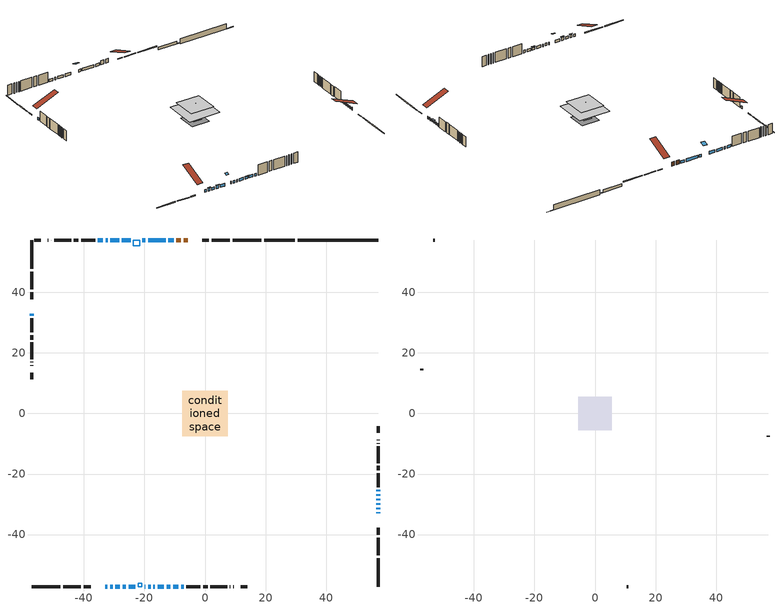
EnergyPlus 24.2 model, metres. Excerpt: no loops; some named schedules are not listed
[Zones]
conditioned space
 floor outside (Floor1 construction): -0.73,-0.73 -0.73,0.73 0.73,0.73 0.73,-0.73 z1.83
 floor outside (Floor2 construction): -2.97,-2.97 -2.97,2.97 2.97,2.97 2.97,-2.97 z1.83
 floor adiabatic (Floor4 construction): -2.04,-2.04 -2.04,2.04 2.04,2.04 2.04,-2.04 z1.83
 floor adiabatic (AdiabaticFloorConstruction): -7.5,-7.5 -7.5,7.5 7.5,7.5 7.5,-7.5 z4.27
 floor foundation (Slab1 construction): -4.27,-4.27 -4.27,4.27 4.27,4.27 4.27,-4.27 z-0.61
 floor foundation (Slab2 construction): -2.04,-2.04 -2.04,2.04 2.04,2.04 2.04,-2.04 z0
 wall outside (RimJoist1 construction): 18.59,57.33 9.1,57.33 / -57.33,-57.33 -47.84,-57.33 / -57.33,57.33 -57.33,47.84 / 57.33,-57.33 57.33,-47.84 z1.83:2.13
 wall outside (RimJoist2 construction): 8.18,57.33 2.24,57.33 / -46.91,-57.33 -40.98,-57.33 / -57.33,46.91 -57.33,40.98 / 57.33,-46.91 57.33,-40.98 z1.83:2.13
 wall outside (RimJoist3 construction): 1.31,57.33 -0.93,57.33 / -40.05,-57.33 -37.81,-57.33 / -57.33,40.05 -57.33,37.81 / 57.33,-40.05 57.33,-37.81 z1.83:2.13
 wall outside (AdiabaticWallConstruction 1): -5.71,57.33 -7.04,57.33 / -7.97,57.33 -9.46,57.33 z1.83:3.86
 wall outside (AdiabaticWallConstruction): 57.33,-33.03 57.33,-32.63 / 57.33,-31.7 57.33,-31.09 / 57.33,-30.16 57.33,-29.63 / -10.39,57.33 -12.09,57.33 / -13.02,57.33 -18.8,57.33 / -19.72,57.33 -20.7,57.33 / -33.03,-57.33 -32.26,-57.33 / -29.6,-57.33 -28.18,-57.33 / -25.21,-57.33 -23.06,-57.33 / -57.33,33.03 -57.33,32.36 / -19.92,-57.33 -19.7,-57.33 / 57.33,-27.21 57.33,-26.65 / -24.57,57.33 -27.46,57.33 / -28.39,57.33 -31.28,57.33 / -18.77,-57.33 -17.96,-57.33 / 57.33,-25.72 57.33,-25.26 / -17.03,-57.33 -16.57,-57.33 / -32.2,57.33 -32.78,57.33 / -33.71,57.33 -35.41,57.33 / -15.65,-57.33 -13.58,-57.33 / -10.55,-57.33 -8.85,-57.33 / -7.92,-57.33 -7.08,-57.33 z1.83:3.05; -31.34,-57.33 -30.52,-57.33 / -27.26,-57.33 -26.14,-57.33 z1.83:3.3; 57.33,-28.7 57.33,-28.14 z1.83:3; -12.65,-57.33 -11.48,-57.33 z1.83:2.95
 wall outside (Wall1 construction): -36.34,57.33 -40.92,57.33 / -6.16,-57.33 -1.58,-57.33 / -57.33,31.43 -57.33,26.85 / 57.33,-24.34 57.33,-19.76 z1.83:6.71
 wall outside (Wall2 construction): -41.85,57.33 -43.34,57.33 / -0.65,-57.33 0.84,-57.33 / -57.33,25.92 -57.33,24.44 / 57.33,-18.83 57.33,-17.34 z1.83:6.71
 wall outside (Wall3 construction): -44.27,57.33 -49.81,57.33 / 1.77,-57.33 7.31,-57.33 / -57.33,23.51 -57.33,17.96 / 57.33,-16.41 57.33,-10.87 z1.83:6.71
 wall outside (Wall4 construction): -50.74,57.33 -50.87,57.33 / 8.24,-57.33 8.37,-57.33 / -57.33,17.03 -57.33,16.91 / 57.33,-9.94 57.33,-9.81 z1.83:6.71
 wall outside (Wall5 construction): -51.8,57.33 -52.03,57.33 / 9.3,-57.33 9.53,-57.33 / -57.33,15.98 -57.33,15.75 / 57.33,-8.88 57.33,-8.65 z1.83:6.71
 wall outside (Wall7 construction): -54.33,57.33 -56.4,57.33 / 11.84,-57.33 13.9,-57.33 / -57.33,13.44 -57.33,11.37 / 57.33,-6.34 57.33,-4.28 z1.83:6.71
 wall foundation (FoundationWall1 construction): 30.66,57.33,-0.61 30.66,57.33,1.83 53.81,57.33,1.83 53.81,57.33,-0.51 57.33,57.33,-0.51 57.33,57.33,-0.61
 wall foundation (FoundationWall2 construction): 19.52,57.33,0 19.52,57.33,1.2 28.71,57.33,1.2 28.71,57.33,0.11 29.73,57.33,0.11 29.73,57.33,0
 window (WindowConstruction): 57.33,-33.03 57.33,-32.63 z1.83:3.05
 window (WindowConstruction 8): 57.33,-31.7 57.33,-31.09 z1.83:3.05
 window (WindowConstruction 9): 57.33,-30.16 57.33,-29.63 z1.83:3.05
 window (WindowConstruction 10): -10.39,57.33 -12.09,57.33 z1.83:3.05
 window (WindowConstruction 11): -13.02,57.33 -18.79,57.33 z1.83:3.05
 window (WindowConstruction 12): -19.72,57.33 -20.7,57.33 z1.83:3.05
 window (WindowConstruction 13): -33.03,-57.33 -32.26,-57.33 z1.83:3.05
 window (WindowConstruction 14): -31.33,-57.33 -30.52,-57.33 z1.83:3.3
 window (WindowConstruction 1): 57.33,-28.7 57.33,-28.14 z1.83:3
 window (WindowConstruction 15): -29.59,-57.33 -28.19,-57.33 z1.83:3.05
 window (WindowConstruction 16): -27.26,-57.33 -26.14,-57.33 z1.83:3.3
 window (WindowConstruction 17): -25.21,-57.33 -23.07,-57.33 z1.83:3.05
 window (WindowConstruction 18): -57.33,33.03 -57.33,32.36 z1.83:3.05
 window (WindowConstruction 23): -19.91,-57.33 -19.7,-57.33 z1.83:3.05
 window (WindowConstruction 20): 57.33,-27.21 57.33,-26.65 z1.83:3.05
 window (WindowConstruction 21): -24.57,57.33 -27.46,57.33 z1.83:3.05
 window (WindowConstruction 2): -28.39,57.33 -31.27,57.33 z1.83:3.05
 window (WindowConstruction 22): -18.77,-57.33 -17.96,-57.33 z1.83:3.05
 window (WindowConstruction 24): 57.33,-25.72 57.33,-25.27 z1.83:3.05
 window (WindowConstruction 25): -17.03,-57.33 -16.57,-57.33 z1.83:3.05
 window (WindowConstruction 3): -32.2,57.33 -32.78,57.33 z1.83:3.05
 window (WindowConstruction 4): -33.71,57.33 -35.41,57.33 z1.83:3.05
 window (WindowConstruction 5): -15.64,-57.33 -13.58,-57.33 z1.83:3.05
 window (WindowConstruction 6): -12.65,-57.33 -11.48,-57.33 z1.83:2.95
 window (WindowConstruction 7): -10.55,-57.33 -8.85,-57.33 z1.83:3.05
 window (WindowConstruction 19): -7.92,-57.33 -7.09,-57.33 z1.83:3.05
 door (Door): -5.71,57.33 -7.04,57.33 z1.83:3.86
 door (Door 1): -7.97,57.33 -9.46,57.33 z1.83:3.86
 ceiling adiabatic (AdiabaticFloorConstruction): 7.5,-7.5 7.5,7.5 -7.5,7.5 -7.5,-7.5 z4.27
 roof outside (Roof2 construction): -1.01,1.01 -1.01,-1.01 1.01,-1.01 1.01,1.01 z6.71
 roof outside (AdiabaticRoofConstruction): -20.84,-57.33,6.71 -20.84,-56.13,7.2 -22.14,-56.13,7.2 -22.14,-57.33,6.71; -23.64,57.33,6.71 -23.64,55.47,7.48 -21.62,55.47,7.48 -21.62,57.33,6.71
 skylight (SkylightConstruction): -20.84,-57.33,6.71 -20.84,-56.13,7.2 -22.14,-56.13,7.2 -22.14,-57.33,6.71
 skylight (SkylightConstruction 1): -23.64,57.33,6.71 -23.64,55.47,7.48 -21.62,55.47,7.48 -21.62,57.33,6.71
attic - vented
 floor to conditioned space (Floor3 construction Reversed): -5.61,-5.61 -5.61,5.61 5.61,5.61 5.61,-5.61 z6.71
 wall outside (Wall6 construction): -52.96,57.33 -53.4,57.33 / 10.46,-57.33 10.91,-57.33 / -57.33,14.82 -57.33,14.37 / 57.33,-7.72 57.33,-7.27 z1.83:6.71
 roof outside (Roof1 construction): -4.78,57.33,6.71 -4.78,46.52,11.21 -1.86,46.52,11.21 -1.86,57.33,6.71; -33.95,-57.33,6.71 -33.95,-46.52,11.21 -36.88,-46.52,11.21 -36.88,-57.33,6.71; -57.33,33.95,6.71 -46.52,33.95,11.21 -46.52,36.88,11.21 -57.33,36.88,6.71; 57.33,-33.95,6.71 46.52,-33.95,11.21 46.52,-36.88,11.21 57.33,-36.88,6.71
shading: -30.23,-57.33 -31.63,-57.33 -31.63,-57.63 -30.23,-57.63 z3.6; 57.33,-27.53 57.33,-29.31 57.94,-29.31 57.94,-27.53 z3.61; -25.84,-57.33 -27.55,-57.33 -27.55,-57.63 -25.84,-57.63 z3.6; -11.18,-57.33 -12.95,-57.33 -12.95,-57.94 -11.18,-57.94 z3.25
[Building]
Building 1: Terrain=Suburbs
[Site:Location]
Vancouver Intl AP_BC: Latitude {deg}=49.19; Longitude {deg}=-123.18; Time Zone {hr}=-8; Elevation {m}=4; Keep Site Location Information=Yes
[Site:GroundTemperature:Shallow]
8.06451, 6.96315, 6.87495, 7.3976, 9.49575, 11.5841, 13.3946, 14.5416, 14.639, 13.7062, 11.9418, 9.91751
[Site:WaterMainsTemperature]
Calculation Method=Schedule; Temperature Schedule=mains temperature schedule
[Material] Roughness=Rough; Thermal Absorptance=0.9
Name | Thickness {m} | Conductivity {W/m-K} | Density {kg/m3} | Specific Heat {J/kg-K} | Solar Absorptance | Visible Absorptance
asphalt or fiberglass shingles | 0.00635 | 0.162714 | 1121.4 | 1465.45 | 0.4 | 0.4
asphalt or fiberglass shingles 1 | 0.00635 | 0.162714 | 1121.4 | 1465.45 | 0.7 | 0.7
ceiling loosefill ins | 0.0846667 | 0.0480833 | 16.02 | 1046.75 | 0.7 | 0.7
ceiling stud and cavity | 0.1397 | 0.112058 | 65.682 | 1177.47 | 0.7 | 0.7
concrete 4.0 in. | 0.1016 | 1.803125 | 2242.8 | 837.4 | 0.7 | 0.7
concrete 8.0 in. | 0.2032 | 1.803125 | 2242.8 | 837.4 | 0.7 | 0.7
door material | 0.04445 | 0.0451087 | 512.64 | 1214.23 | 0.7 | 0.7
door material 1 | 0.04445 | 0.188738 | 512.64 | 1214.23 | 0.7 | 0.7
exterior vertical ins | 0.0416097 | 0.029427 | 32.04 | 1214.23 | 0.7 | 0.7
exterior vertical ins 1 | 0.00139922 | 0.029427 | 32.04 | 1214.23 | 0.7 | 0.7
floor covering | 0.0127 | 0.0433444 | 54.468 | 1339.84 | 0.6 | 0.6
floor covering 1 | 0.0127 | 9.015625 | 54.468 | 1339.84 | 0.6 | 0.6
floor rigid ins; roof rigid ins | 0.051816 | 0.029427 | 32.04 | 1214.23 | 0.7 | 0.7
floor rigid ins 1; roof rigid ins 1; wall rigid ins | 0.512978 | 0.029427 | 32.04 | 1214.23 | 0.7 | 0.7
floor stud and cavity | 0.1397 | 0.0910672 | 92.3553 | 1139.71 | 0.7 | 0.7
floor stud and cavity 1 | 0.1397 | 0.0916988 | 92.3553 | 1139.71 | 0.7 | 0.7
floor stud and cavity 2 | 0.0889 | 0.342986 | 50.32683 | 1063.81 | 0.7 | 0.7
floor stud and cavity 3 | 0.1397 | 1.75129 | 37.0049 | 1207.88 | 0.7 | 0.7
furniture material conditioned space 1 | 0.1524 | 0.115458 | 640.8 | 1214.23 | 0.6 | 0.6
gypsum board | 0.0127 | 0.160291 | 801 | 837.4 | 0.6 | 0.6
gypsum board 1 | 0.00254 | 0.160291 | 801 | 837.4 | 0.6 | 0.6
gypsum board 2 | 0.0127 | 0.160291 | 801 | 837.4 | 0.7 | 0.7
osb sheathing 0.5 in. | 0.0127 | 0.115458 | 512.64 | 1214.23 | 0.7 | 0.7
osb sheathing 0.75 in. | 0.01905 | 0.115458 | 512.64 | 1214.23 | 0.7 | 0.7
osb sheathing 2.0 in. | 0.0508 | 0.115458 | 512.64 | 1214.23 | 0.7 | 0.7
rim joist stud and cavity | 0.0508 | 0.0292424 | 125.044 | 1163.47 | 0.6 | 0.6
rim joist stud and cavity 1 | 0.0508 | 0.0293914 | 125.044 | 1163.47 | 0.6 | 0.6
roof stud and cavity | 0.2032 | 0.213729 | 78.34581 | 1123.46 | 0.7 | 0.7
roof stud and cavity 1 | 0.18415 | 1.78686 | 37.0049 | 1207.88 | 0.6 | 0.6
wall stud and cavity | 0.1397 | 0.0951301 | 139.0536 | 1170.24 | 0.7 | 0.7
wall stud and cavity 1 | 0.1397 | 0.0908802 | 139.0536 | 1170.24 | 0.7 | 0.7
wall stud and cavity 2 | 0.1397 | 0.0968724 | 139.0536 | 1170.24 | 0.7 | 0.7
wall stud and cavity 3 | 0.1397 | 0.124355 | 139.0536 | 1170.24 | 0.7 | 0.7
wall stud and cavity 4 | 0.1397 | 0.121313 | 139.0536 | 1170.24 | 0.7 | 0.7
wall stud and cavity 5 | 0.0889 | 6.9971 | 50.32683 | 1063.81 | 0.6 | 0.6
wall stud and cavity 6 | 0.0889 | 0.49837 | 6.31874 | 1174.65 | 0.7 | 0.7
wall stud and cavity 7 | 0.0889 | 0.380278 | 52.3479 | 1209.89 | 0.7 | 0.7
wall stud and cavity 8 | 0.0889 | 0.391764 | 83.0341 | 1211.67 | 0.7 | 0.7
wood siding | 0.0254 | 0.102417 | 544.68 | 1172.36 | 0.4 | 0.4
wood siding 1 | 0.00254 | 0.102417 | 544.68 | 1172.36 | 0.4 | 0.4
wood siding 2; wood siding 3; wood siding 4 | 0.0254 | 0.102417 | 544.68 | 1172.36 | 0.7 | 0.7
[WindowMaterial:SimpleGlazingSystem]
Name | U-Factor {W/m2-K} | Solar Heat Gain Coefficient
SkylightMaterial | 6.81895 | 0.8392
SkylightMaterial 1 | 6.41495 | 0.8447
WindowMaterial | 5.076132 | 0.63
WindowMaterial 1 | 4.87116 | 0.64
WindowMaterial 10 | 5.35322 | 0.69
WindowMaterial 11 | 5.26578 | 0.62
WindowMaterial 12 | 3.61518 | 0.7
WindowMaterial 13 | 4.75021 | 0.65
WindowMaterial 14 | 3.46585 | 0.71
WindowMaterial 15 | 6.70685 | 0.75
WindowMaterial 16 | 5.32199 | 0.68
WindowMaterial 17 | 5.1278 | 0.63
WindowMaterial 18 | 4.8757 | 0.64
WindowMaterial 19 | 4.7593 | 0.61
WindowMaterial 2 | 4.25339 | 0.68
WindowMaterial 20 | 5.33051 | 0.62
WindowMaterial 3 | 5.135751 | 0.63
WindowMaterial 4 | 4.17163 | 0.68
WindowMaterial 5 | 3.49254 | 0.71
WindowMaterial 6 | 4.54297 | 0.66
WindowMaterial 7 | 5.070454 | 0.63
WindowMaterial 8 | 4.17333 | 0.66
WindowMaterial 9 | 4.60599 | 0.66
[Construction]
AdiabaticFloorConstruction: floor stud and cavity 3, floor rigid ins 1, osb sheathing 0.75 in., floor covering
AdiabaticRoofConstruction: asphalt or fiberglass shingles 1, roof rigid ins 1, osb sheathing 0.75 in., roof stud and cavity 1
AdiabaticWallConstruction: wood siding 3, wall rigid ins, wall stud and cavity 7, gypsum board
AdiabaticWallConstruction 1: wood siding 4, wall rigid ins, wall stud and cavity 7, gypsum board
Door: door material
Door 1: door material 1
Floor1 construction: floor stud and cavity, floor rigid ins, osb sheathing 0.75 in., floor covering
Floor2 construction: floor stud and cavity 1, floor rigid ins, osb sheathing 0.75 in., floor covering
Floor3 construction Reversed: gypsum board, ceiling stud and cavity, ceiling loosefill ins
Floor4 construction: floor stud and cavity 2, floor covering 1
FoundationWall1 construction; FoundationWall2 construction: concrete 8.0 in., gypsum board 2
furniture construction conditioned space 1: furniture material conditioned space 1
PartitionWallConstruction: gypsum board, wall stud and cavity 8, gypsum board
RimJoist1 construction; RimJoist2 construction: wood siding 2, osb sheathing 2.0 in., rim joist stud and cavity
RimJoist3 construction: wood siding 2, osb sheathing 2.0 in., rim joist stud and cavity 1
Roof1 construction: asphalt or fiberglass shingles
Roof2 construction: asphalt or fiberglass shingles, roof rigid ins, osb sheathing 0.75 in., roof stud and cavity, gypsum board
SkylightConstruction: SkylightMaterial
SkylightConstruction 1: SkylightMaterial 1
Slab1 construction; Slab2 construction: concrete 4.0 in.
Wall1 construction: wood siding, osb sheathing 0.5 in., wall stud and cavity, gypsum board
Wall2 construction: wood siding, osb sheathing 0.5 in., wall stud and cavity 1, gypsum board
Wall3 construction: wood siding, osb sheathing 0.5 in., wall stud and cavity 2, gypsum board
Wall4 construction: wood siding, osb sheathing 0.5 in., wall stud and cavity 3, gypsum board
Wall5 construction: wood siding, osb sheathing 0.5 in., wall stud and cavity 4, gypsum board
Wall6 construction: wood siding 1, wall stud and cavity 5
Wall7 construction: wood siding 1, wall stud and cavity 6, gypsum board 1
WindowConstruction: WindowMaterial
WindowConstruction 1: WindowMaterial 1
WindowConstruction 10; WindowConstruction 4; WindowConstruction 7: WindowMaterial 4
WindowConstruction 11; WindowConstruction 2; WindowConstruction 21: WindowMaterial 2
WindowConstruction 12: WindowMaterial 9
WindowConstruction 13: WindowMaterial 10
WindowConstruction 14: WindowMaterial 11
WindowConstruction 15: WindowMaterial 12
WindowConstruction 16: WindowMaterial 13
WindowConstruction 17: WindowMaterial 14
WindowConstruction 18: WindowMaterial 15
WindowConstruction 19: WindowMaterial 16
WindowConstruction 20: WindowMaterial 17
WindowConstruction 22: WindowMaterial 18
WindowConstruction 23: WindowMaterial 19
WindowConstruction 24; WindowConstruction 25: WindowMaterial 20
WindowConstruction 3: WindowMaterial 3
WindowConstruction 5: WindowMaterial 5
WindowConstruction 6: WindowMaterial 6
WindowConstruction 8: WindowMaterial 7
WindowConstruction 9: WindowMaterial 8
[Zone] Multiplier=1; Part of Total Floor Area=Yes
Name | Volume {m3}
attic - vented | 97.0279
conditioned space | 833.6
[Space]
Name | Zone | Volume {m3}
attic - vented 1 | attic - vented | 97.0279
conditioned space 1 | conditioned space | 833.6
[ZoneInfiltration:EffectiveLeakageArea]
infil attic - vented 1: Zone or Space=attic - vented 1; Schedule=Always On Discrete; Effective Air Leakage Area {cm2}=5217.65; Stack Coefficient=0.000652262; Wind Coefficient=1.72556e-05
[ZoneMixing]
whole house fan mix: Zone or Space=attic - vented; Schedule=Always On Continuous; Design Flow Rate Calculation Method=Flow/Zone; Design Flow Rate {m3/s}=0; Source Zone or Space=conditioned space
[SurfaceProperty:ExposedFoundationPerimeter] Exposed Perimeter Calculation Method=TotalExposedPerimeter
Name | Total Exposed Perimeter {m}
Slab1 | 26.67
Slab2 | 10.211
[InternalMass] Zone or ZoneList=conditioned space; Space or SpaceList=conditioned space 1
Name | Construction | Surface Area {m2}
furniture mass conditioned space 1 | furniture construction conditioned space 1 | 147.28
partition wall mass | PartitionWallConstruction | 351.619
[Lights]
interior lighting: Zone or ZoneList or Space or SpaceList=conditioned space 1; Schedule=interior lighting schedule; Design Level Calculation Method=LightingLevel; Lighting Level {W}=343.2; Return Air Fraction=0; Fraction Radiant=0.6; Fraction Visible=0.2; Fraction Replaceable=1
[People]
occupants: Zone or ZoneList or Space or SpaceList=conditioned space 1; Number of People Schedule=occupants schedule; Number of People Calculation Method=People; Number of People=3; Fraction Radiant=0.314171; Sensible Heat Fraction=0.56303; Activity Level Schedule=occupants activity schedule; Carbon Dioxide Generation Rate {m3/s-W}=0; Enable ASHRAE 55 Comfort Warnings=No; Mean Radiant Temperature Calculation Type=EnclosureAveraged
[ElectricEquipment] Zone or ZoneList or Space or SpaceList=conditioned space 1; Design Level Calculation Method=EquipmentLevel
Name | Schedule | Design Level {W} | Fraction Latent | Fraction Radiant | Fraction Lost
clothes dryer | clothes dryer schedule | 140.772 | 0.015 | 0.081 | 0.85
clothes washer | clothes washer schedule | 32.1985 | 0.03 | 0.162 | 0.7
cooking range | cooking range schedule | 215.147 | 0.08 | 0.432 | 0.2
dishwasher | dishwasher schedule | 66.8632 | 0.3 | 0.18 | 0.4
fridge | fridge schedule | 72.9452 | 0 | 0.6 | 0
mech vent bath fan 0 | mech vent bath fan 0 schedule | 25.1 | 0 | 0 | 1
mech vent bath fan 1 | mech vent bath fan 1 schedule | 25.1 | 0 | 0 | 1
mech vent house fan | mech vent house fan schedule | 0 | 0 | 0 | 1
mech vent house fan cfis | mech vent house fan cfis schedule | 0 | 0 | 0 | 0
mech vent range fan 0 | mech vent range fan 0 schedule | 57 | 0 | 0 | 1
misc plug loads | misc plug loads schedule | 494.7 | 0.045 | 0.513 | 0.1
whole house fan | Always On Discrete | 0 | 0 | 0 | 1
[OtherEquipment] Zone or ZoneList or Space or SpaceList=conditioned space 1; Design Level Calculation Method=EquipmentLevel
Name | Fuel Type | Schedule | Design Level {W} | Fraction Latent | Fraction Radiant | Fraction Lost
clothes dryer 1 | Electricity | clothes dryer schedule | 0 | 0.015 | 0.081 | 0.85
cooking range 1 | Electricity | cooking range schedule | 0 | 0.08 | 0.432 | 0.2
general water use latent | None | general water use schedule | 62.594 | 1 | 0 | 0
general water use sensible | None | general water use schedule | -61.6891 | 0 | 0.6 | 0
mech vent house fan latent load | None | Always On Discrete | 0 | 1 | 0 | 0
mech vent house fan sensible load | None | Always On Discrete | 0 | 0 | 0 | 0
water heater energy adjustment1 | NaturalGas | Always On Discrete | 0.01 | 0 | 0 | 1
[ZoneInfiltration:DesignFlowRate] Zone or ZoneList or Space or SpaceList=conditioned space 1; Schedule=Always On Discrete; Design Flow Rate Calculation Method=Flow/Zone; Design Flow Rate {m3/s}=0
infil flow; natural vent flow; whole house fan flow
[Foundation:Kiva] Initial Indoor Air Temperature {C}=18; Wall Depth Below Slab {m}=0.2032; Custom Block X Position 1 {m}=0.2159; Custom Block Z Position 1 {m}=0
Name | Wall Height Above Grade {m} | Custom Block Material Name 1 | Custom Block Depth 1 {m}
Foundation Kiva 1 | 1.82999 | exterior vertical ins | 2.43998
Foundation Kiva 2 | 1.2 | exterior vertical ins 1 | 1.2
[Foundation:Kiva:Settings]
Soil Conductivity {W/m-K}=0.849921; Soil Density {kg/m3}=1842.3; Soil Specific Heat {J/kg-K}=418.7; Ground Solar Absorptivity=0.9; Ground Thermal Absorptivity=0.9; Ground Surface Roughness {m}=0.03; Far-Field Width {m}=40; Deep-Ground Boundary Condition=ZeroFlux; Deep-Ground Depth {m}=40; Minimum Cell Dimension {m}=0.2; Maximum Cell Growth Coefficient=3; Simulation Timestep=Timestep
[Exterior:Lights]
exterior lighting: Schedule=exterior lighting schedule; Design Level {W}=75.6
[Schedule:Constant]
Name | Hourly Value
Always On Continuous; mech vent house fan schedule; mech vent house fan cfis schedule; Always On Discrete | 1
occupants activity schedule | 117.228
fridge schedule | 0
[Schedule:Week:Daily]
interior lighting schedule Week Rule - Jan1-Jan27: interior lighting schedule day, interior lighting schedule day, interior lighting schedule day, interior lighting schedule day, interior lighting schedule day, interior lighting schedule day, interior lighting schedule day, interior lighting schedule default day, interior lighting schedule default day, interior lighting schedule default day, interior lighting schedule default day, interior lighting schedule default day
interior lighting schedule Week Rule - Jan28-Feb3: interior lighting schedule day, interior lighting schedule day, interior lighting schedule day, interior lighting schedule day, interior lighting schedule day 1, interior lighting schedule day 1, interior lighting schedule day 1, interior lighting schedule default day, interior lighting schedule default day, interior lighting schedule default day, interior lighting schedule default day, interior lighting schedule default day
interior lighting schedule Week Rule - Feb4-Feb24: interior lighting schedule day 1, interior lighting schedule day 1, interior lighting schedule day 1, interior lighting schedule day 1, interior lighting schedule day 1, interior lighting schedule day 1, interior lighting schedule day 1, interior lighting schedule default day, interior lighting schedule default day, interior lighting schedule default day, interior lighting schedule default day, interior lighting schedule default day
interior lighting schedule Week Rule - Feb25-Mar3: interior lighting schedule day 1, interior lighting schedule day 1, interior lighting schedule day 1, interior lighting schedule day 1, interior lighting schedule day 2, interior lighting schedule day 2, interior lighting schedule day 2, interior lighting schedule default day, interior lighting schedule default day, interior lighting schedule default day, interior lighting schedule default day, interior lighting schedule default day
interior lighting schedule Week Rule - Mar4-Mar31: interior lighting schedule day 2, interior lighting schedule day 2, interior lighting schedule day 2, interior lighting schedule day 2, interior lighting schedule day 2, interior lighting schedule day 2, interior lighting schedule day 2, interior lighting schedule default day, interior lighting schedule default day, interior lighting schedule default day, interior lighting schedule default day, interior lighting schedule default day
interior lighting schedule Week Rule - Apr1-Apr28: interior lighting schedule day 3, interior lighting schedule day 3, interior lighting schedule day 3, interior lighting schedule day 3, interior lighting schedule day 3, interior lighting schedule day 3, interior lighting schedule day 3, interior lighting schedule default day, interior lighting schedule default day, interior lighting schedule default day, interior lighting schedule default day, interior lighting schedule default day
interior lighting schedule Week Rule - Apr29-May5: interior lighting schedule day 3, interior lighting schedule day 3, interior lighting schedule day 4, interior lighting schedule day 4, interior lighting schedule day 4, interior lighting schedule day 4, interior lighting schedule day 4, interior lighting schedule default day, interior lighting schedule default day, interior lighting schedule default day, interior lighting schedule default day, interior lighting schedule default day
interior lighting schedule Week Rule - May6-May26: interior lighting schedule day 4, interior lighting schedule day 4, interior lighting schedule day 4, interior lighting schedule day 4, interior lighting schedule day 4, interior lighting schedule day 4, interior lighting schedule day 4, interior lighting schedule default day, interior lighting schedule default day, interior lighting schedule default day, interior lighting schedule default day, interior lighting schedule default day
interior lighting schedule Week Rule - May27-Jun2: interior lighting schedule day 4, interior lighting schedule day 4, interior lighting schedule day 4, interior lighting schedule day 4, interior lighting schedule day 4, interior lighting schedule day 5, interior lighting schedule day 5, interior lighting schedule default day, interior lighting schedule default day, interior lighting schedule default day, interior lighting schedule default day, interior lighting schedule default day
interior lighting schedule Week Rule - Jun3-Jun30: interior lighting schedule day 5, interior lighting schedule day 5, interior lighting schedule day 5, interior lighting schedule day 5, interior lighting schedule day 5, interior lighting schedule day 5, interior lighting schedule day 5, interior lighting schedule default day, interior lighting schedule default day, interior lighting schedule default day, interior lighting schedule default day, interior lighting schedule default day
interior lighting schedule Week Rule - Jul1-Jul28: interior lighting schedule day 6, interior lighting schedule day 6, interior lighting schedule day 6, interior lighting schedule day 6, interior lighting schedule day 6, interior lighting schedule day 6, interior lighting schedule day 6, interior lighting schedule default day, interior lighting schedule default day, interior lighting schedule default day, interior lighting schedule default day, interior lighting schedule default day
interior lighting schedule Week Rule - Jul29-Aug4: interior lighting schedule day 6, interior lighting schedule day 6, interior lighting schedule day 6, interior lighting schedule day 7, interior lighting schedule day 7, interior lighting schedule day 7, interior lighting schedule day 7, interior lighting schedule default day, interior lighting schedule default day, interior lighting schedule default day, interior lighting schedule default day, interior lighting schedule default day
interior lighting schedule Week Rule - Aug5-Aug25: interior lighting schedule day 7, interior lighting schedule day 7, interior lighting schedule day 7, interior lighting schedule day 7, interior lighting schedule day 7, interior lighting schedule day 7, interior lighting schedule day 7, interior lighting schedule default day, interior lighting schedule default day, interior lighting schedule default day, interior lighting schedule default day, interior lighting schedule default day
interior lighting schedule Week Rule - Aug26-Sep1: interior lighting schedule day 7, interior lighting schedule day 7, interior lighting schedule day 7, interior lighting schedule day 7, interior lighting schedule day 7, interior lighting schedule day 7, interior lighting schedule day 8, interior lighting schedule default day, interior lighting schedule default day, interior lighting schedule default day, interior lighting schedule default day, interior lighting schedule default day
interior lighting schedule Week Rule - Sep2-Sep29: interior lighting schedule day 8, interior lighting schedule day 8, interior lighting schedule day 8, interior lighting schedule day 8, interior lighting schedule day 8, interior lighting schedule day 8, interior lighting schedule day 8, interior lighting schedule default day, interior lighting schedule default day, interior lighting schedule default day, interior lighting schedule default day, interior lighting schedule default day
interior lighting schedule Week Rule - Sep30-Oct6: interior lighting schedule day 8, interior lighting schedule day 9, interior lighting schedule day 9, interior lighting schedule day 9, interior lighting schedule day 9, interior lighting schedule day 9, interior lighting schedule day 9, interior lighting schedule default day, interior lighting schedule default day, interior lighting schedule default day, interior lighting schedule default day, interior lighting schedule default day
interior lighting schedule Week Rule - Oct7-Oct27: interior lighting schedule day 9, interior lighting schedule day 9, interior lighting schedule day 9, interior lighting schedule day 9, interior lighting schedule day 9, interior lighting schedule day 9, interior lighting schedule day 9, interior lighting schedule default day, interior lighting schedule default day, interior lighting schedule default day, interior lighting schedule default day, interior lighting schedule default day
interior lighting schedule Week Rule - Oct28-Nov3: interior lighting schedule day 9, interior lighting schedule day 9, interior lighting schedule day 9, interior lighting schedule day 9, interior lighting schedule day 10, interior lighting schedule day 10, interior lighting schedule day 10, interior lighting schedule default day, interior lighting schedule default day, interior lighting schedule default day, interior lighting schedule default day, interior lighting schedule default day
interior lighting schedule Week Rule - Nov4-Nov24: interior lighting schedule day 10, interior lighting schedule day 10, interior lighting schedule day 10, interior lighting schedule day 10, interior lighting schedule day 10, interior lighting schedule day 10, interior lighting schedule day 10, interior lighting schedule default day, interior lighting schedule default day, interior lighting schedule default day, interior lighting schedule default day, interior lighting schedule default day
interior lighting schedule Week Rule - Nov25-Dec1: interior lighting schedule day 10, interior lighting schedule day 10, interior lighting schedule day 10, interior lighting schedule day 10, interior lighting schedule day 10, interior lighting schedule day 10, interior lighting schedule day 11, interior lighting schedule default day, interior lighting schedule default day, interior lighting schedule default day, interior lighting schedule default day, interior lighting schedule default day
interior lighting schedule Week Rule - Dec2-Dec31: interior lighting schedule day 11, interior lighting schedule day 11, interior lighting schedule day 11, interior lighting schedule day 11, interior lighting schedule day 11, interior lighting schedule day 11, interior lighting schedule day 11, interior lighting schedule default day, interior lighting schedule default day, interior lighting schedule default day, interior lighting schedule default day, interior lighting schedule default day
occupants schedule Week Rule - Jan1-Dec31: occupants schedule day, occupants schedule day, occupants schedule day, occupants schedule day, occupants schedule day, occupants schedule day, occupants schedule day, occupants schedule default day, occupants schedule default day, occupants schedule default day, occupants schedule default day, occupants schedule default day
clothes dryer schedule Week Rule - Jan1-Dec31: clothes dryer schedule day, clothes dryer schedule day, clothes dryer schedule day, clothes dryer schedule day, clothes dryer schedule day, clothes dryer schedule day, clothes dryer schedule day, clothes dryer schedule default day, clothes dryer schedule default day, clothes dryer schedule default day, clothes dryer schedule default day, clothes dryer schedule default day
clothes washer schedule Week Rule - Jan1-Dec31: clothes washer schedule day, clothes washer schedule day, clothes washer schedule day, clothes washer schedule day, clothes washer schedule day, clothes washer schedule day, clothes washer schedule day, clothes washer schedule default day, clothes washer schedule default day, clothes washer schedule default day, clothes washer schedule default day, clothes washer schedule default day
cooking range schedule Week Rule - Jan1-Dec31: cooking range schedule day, cooking range schedule day, cooking range schedule day, cooking range schedule day, cooking range schedule day, cooking range schedule day, cooking range schedule day, cooking range schedule default day, cooking range schedule default day, cooking range schedule default day, cooking range schedule default day, cooking range schedule default day
dishwasher schedule Week Rule - Jan1-Dec31: dishwasher schedule day, dishwasher schedule day, dishwasher schedule day, dishwasher schedule day, dishwasher schedule day, dishwasher schedule day, dishwasher schedule day, dishwasher schedule default day, dishwasher schedule default day, dishwasher schedule default day, dishwasher schedule default day, dishwasher schedule default day
mech vent bath fan 0 schedule Week Rule - Jan1-Dec31: mech vent bath fan 0 schedule day, mech vent bath fan 0 schedule day, mech vent bath fan 0 schedule day, mech vent bath fan 0 schedule day, mech vent bath fan 0 schedule day, mech vent bath fan 0 schedule day, mech vent bath fan 0 schedule day, mech vent bath fan 0 schedule default day, mech vent bath fan 0 schedule default day, mech vent bath fan 0 schedule default day, mech vent bath fan 0 schedule default day, mech vent bath fan 0 schedule default day
[Schedule:Year]
interior lighting schedule: interior lighting schedule Week Rule - Jan1-Jan27, 1, 1, 1, 27, interior lighting schedule Week Rule - Jan28-Feb3, 1, 28, 2, 3, interior lighting schedule Week Rule - Feb4-Feb24, 2, 4, 2, 24, interior lighting schedule Week Rule - Feb25-Mar3, 2, 25, 3, 3, interior lighting schedule Week Rule - Mar4-Mar31, 3, 4, 3, 31, interior lighting schedule Week Rule - Apr1-Apr28, 4, 1, 4, 28, interior lighting schedule Week Rule - Apr29-May5, 4, 29, 5, 5, interior lighting schedule Week Rule - May6-May26, 5, 6, 5, 26, interior lighting schedule Week Rule - May27-Jun2, 5, 27, 6, 2, interior lighting schedule Week Rule - Jun3-Jun30, 6, 3, 6, 30, interior lighting schedule Week Rule - Jul1-Jul28, 7, 1, 7, 28, interior lighting schedule Week Rule - Jul29-Aug4, 7, 29, 8, 4, interior lighting schedule Week Rule - Aug5-Aug25, 8, 5, 8, 25, interior lighting schedule Week Rule - Aug26-Sep1, 8, 26, 9, 1, interior lighting schedule Week Rule - Sep2-Sep29, 9, 2, 9, 29, interior lighting schedule Week Rule - Sep30-Oct6, 9, 30, 10, 6, interior lighting schedule Week Rule - Oct7-Oct27, 10, 7, 10, 27, interior lighting schedule Week Rule - Oct28-Nov3, 10, 28, 11, 3, interior lighting schedule Week Rule - Nov4-Nov24, 11, 4, 11, 24, interior lighting schedule Week Rule - Nov25-Dec1, 11, 25, 12, 1, interior lighting schedule Week Rule - Dec2-Dec31, 12, 2, 12, 31
occupants schedule: occupants schedule Week Rule - Jan1-Dec31, 1, 1, 12, 31
clothes dryer schedule: clothes dryer schedule Week Rule - Jan1-Dec31, 1, 1, 12, 31
clothes washer schedule: clothes washer schedule Week Rule - Jan1-Dec31, 1, 1, 12, 31
cooking range schedule: cooking range schedule Week Rule - Jan1-Dec31, 1, 1, 12, 31
dishwasher schedule: dishwasher schedule Week Rule - Jan1-Dec31, 1, 1, 12, 31
mech vent bath fan 0 schedule: mech vent bath fan 0 schedule Week Rule - Jan1-Dec31, 1, 1, 12, 31
mech vent bath fan 1 schedule: mech vent bath fan 1 schedule Week Rule - Jan1-Dec31, 1, 1, 12, 31
mech vent range fan 0 schedule: mech vent range fan 0 schedule Week Rule - Jan1-Dec31, 1, 1, 12, 31
misc plug loads schedule: misc plug loads schedule Week Rule - Jan1-Dec31, 1, 1, 12, 31
general water use schedule: general water use schedule Week Rule - Jan1-Dec31, 1, 1, 12, 31
exterior lighting schedule: exterior lighting schedule Week Rule - Jan1-Jan27, 1, 1, 1, 27, exterior lighting schedule Week Rule - Jan28-Feb3, 1, 28, 2, 3, exterior lighting schedule Week Rule - Feb4-Feb24, 2, 4, 2, 24, exterior lighting schedule Week Rule - Feb25-Mar3, 2, 25, 3, 3, exterior lighting schedule Week Rule - Mar4-Mar31, 3, 4, 3, 31, exterior lighting schedule Week Rule - Apr1-Apr28, 4, 1, 4, 28, exterior lighting schedule Week Rule - Apr29-May5, 4, 29, 5, 5, exterior lighting schedule Week Rule - May6-May26, 5, 6, 5, 26, exterior lighting schedule Week Rule - May27-Jun2, 5, 27, 6, 2, exterior lighting schedule Week Rule - Jun3-Jun30, 6, 3, 6, 30, exterior lighting schedule Week Rule - Jul1-Jul28, 7, 1, 7, 28, exterior lighting schedule Week Rule - Jul29-Aug4, 7, 29, 8, 4, exterior lighting schedule Week Rule - Aug5-Aug25, 8, 5, 8, 25, exterior lighting schedule Week Rule - Aug26-Sep1, 8, 26, 9, 1, exterior lighting schedule Week Rule - Sep2-Sep29, 9, 2, 9, 29, exterior lighting schedule Week Rule - Sep30-Oct6, 9, 30, 10, 6, exterior lighting schedule Week Rule - Oct7-Oct27, 10, 7, 10, 27, exterior lighting schedule Week Rule - Oct28-Nov3, 10, 28, 11, 3, exterior lighting schedule Week Rule - Nov4-Nov24, 11, 4, 11, 24, exterior lighting schedule Week Rule - Nov25-Dec1, 11, 25, 12, 1, exterior lighting schedule Week Rule - Dec2-Dec31, 12, 2, 12, 31
[Schedule:Compact]
mains temperature schedule: Through: 01/01, For: AllDays, Until: 24:00, 11.375, Through: 01/02, For: AllDays, Until: 24:00, 11.3367, Through: 01/03, For: AllDays, Until: 24:00, 11.2994, Through: 01/04, For: AllDays, Until: 24:00, 11.2628, Through: 01/05, For: AllDays, Until: 24:00, 11.2267, Through: 01/06, For: AllDays, Until: 24:00, 11.1917, Through: 01/07, For: AllDays, Until: 24:00, 11.1578, Through: 01/08, For: AllDays, Until: 24:00, 11.1244, Through: 01/09, For: AllDays, Until: 24:00, 11.0917, Through: 01/10, For: AllDays, Until: 24:00, 11.06, Through: 01/11, For: AllDays, Until: 24:00, 11.0289, Through: 01/12, For: AllDays, Until: 24:00, 10.9989, Through: 01/13, For: AllDays, Until: 24:00, 10.97, Through: 01/14, For: AllDays, Until: 24:00, 10.9417, Through: 01/15, For: AllDays, Until: 24:00, 10.9139, Through: 01/16, For: AllDays, Until: 24:00, 10.8878, Through: 01/17, For: AllDays, Until: 24:00, 10.8622, Through: 01/18, For: AllDays, Until: 24:00, 10.8372, Through: 01/19, For: AllDays, Until: 24:00, 10.8133, Through: 01/20, For: AllDays, Until: 24:00, 10.7906, Through: 01/21, For: AllDays, Until: 24:00, 10.7683, Through: 01/22, For: AllDays, Until: 24:00, 10.7478, Through: 01/23, For: AllDays, Until: 24:00, 10.7272, Through: 01/24, For: AllDays, Until: 24:00, 10.7083, Through: 01/25, For: AllDays, Until: 24:00, 10.69, Through: 01/26, For: AllDays, Until: 24:00, 10.6728, Through: 01/27, For: AllDays, Until: 24:00, 10.6567, Through: 01/28, For: AllDays, Until: 24:00, 10.6411, Through: 01/29, For: AllDays, Until: 24:00, 10.6267, Through: 01/30, For: AllDays, Until: 24:00, 10.6133, Through: 01/31, For: AllDays, Until: 24:00, 10.6011, Through: 02/01, For: AllDays, Until: 24:00, 10.59, Through: 02/02, For: AllDays, Until: 24:00, 10.5794, Through: 02/03, For: AllDays, Until: 24:00, 10.57, Through: 02/04, For: AllDays, Until: 24:00, 10.5617, Through: 02/05, For: AllDays, Until: 24:00, 10.5539, Through: 02/06, For: AllDays, Until: 24:00, 10.5478, Through: 02/07, For: AllDays, Until: 24:00, 10.5422, Through: 02/08, For: AllDays, Until: 24:00, 10.5378, Through: 02/09, For: AllDays, Until: 24:00, 10.5339, Through: 02/10, For: AllDays, Until: 24:00, 10.5317, Through: 02/11, For: AllDays, Until: 24:00, 10.53, Through: 02/12, For: AllDays, Until: 24:00, 10.53, Through: 02/13, For: AllDays, Until: 24:00, 10.5306, Through: 02/14, For: AllDays, Until: 24:00, 10.5317, Through: 02/15, For: AllDays, Until: 24:00, 10.5344, Through: 02/16, For: AllDays, Until: 24:00, 10.5378, Through: 02/17, For: AllDays, Until: 24:00, 10.5428, Through: 02/18, For: AllDays, Until: 24:00, 10.5483, Through: 02/19, For: AllDays, Until: 24:00, 10.5544, Through: 02/20, For: AllDays, Until: 24:00, 10.5622, Through: 02/21, For: AllDays, Until: 24:00, 10.5706, Through: 02/22, For: AllDays, Until: 24:00, 10.5806, Through: 02/23, For: AllDays, Until: 24:00, 10.5911, Through: 02/24, For: AllDays, Until: 24:00, 10.6022, Through: 02/25, For: AllDays, Until: 24:00, 10.615, Through: 02/26, For: AllDays, Until: 24:00, 10.6283, Through: 02/27, For: AllDays, Until: 24:00, 10.6428, Through: 02/28, For: AllDays, Until: 24:00, 10.6583, Through: 03/01, For: AllDays, Until: 24:00, 10.6744, Through: 03/02, For: AllDays, Until: 24:00, 10.6917, Through: 03/03, For: AllDays, Until: 24:00, 10.71, Through: 03/04, For: AllDays, Until: 24:00, 10.7294, Through: 03/05, For: AllDays, Until: 24:00, 10.7494, Through: 03/06, For: AllDays, Until: 24:00, 10.7706, Through: 03/07, For: AllDays, Until: 24:00, 10.7928, Through: 03/08, For: AllDays, Until: 24:00, 10.8161, Through: 03/09, For: AllDays, Until: 24:00, 10.84, Through: 03/10, For: AllDays, Until: 24:00, 10.8644, Through: 03/11, For: AllDays, Until: 24:00, 10.8906, Through: 03/12, For: AllDays, Until: 24:00, 10.9167, Through: 03/13, For: AllDays, Until: 24:00, 10.9444, Through: 03/14, For: AllDays, Until: 24:00, 10.9728, Through: 03/15, For: AllDays, Until: 24:00, 11.0022, Through: 03/16, For: AllDays, Until: 24:00, 11.0322, Through: 03/17, For: AllDays, Until: 24:00, 11.0633, Through: 03/18, For: AllDays, Until: 24:00, 11.095, Through: 03/19, For: AllDays, Until: 24:00, 11.1278, Through: 03/20, For: AllDays, Until: 24:00, 11.1611, Through: 03/21, For: AllDays, Until: 24:00, 11.1956, Through: 03/22, For: AllDays, Until: 24:00, 11.2306, Through: 03/23, For: AllDays, Until: 24:00, 11.2667, Through: 03/24, For: AllDays, Until: 24:00, 11.3033, Through: 03/25, For: AllDays, Until: 24:00, 11.3406, Through: 03/26, For: AllDays, Until: 24:00, 11.3789, Through: 03/27, For: AllDays, Until: 24:00, 11.4178, Through: 03/28, For: AllDays, Until: 24:00, 11.4572, Through: 03/29, For: AllDays, Until: 24:00, 11.4978, Through: 03/30, For: AllDays, Until: 24:00, 11.5389, Through: 03/31, For: AllDays, Until: 24:00, 11.5811, Through: 04/01, For: AllDays, Until: 24:00, 11.6233, Through: 04/02, For: AllDays, Until: 24:00, 11.6667, Through: 04/03, For: AllDays, Until: 24:00, 11.7106, Through: 04/04, For: AllDays, Until: 24:00, 11.755, Through: 04/05, For: AllDays, Until: 24:00, 11.8006, Through: 04/06, For: AllDays, Until: 24:00, 11.8461, Through: 04/07, For: AllDays, Until: 24:00, 11.8928, Through: 04/08, For: AllDays, Until: 24:00, 11.9394, Through: 04/09, For: AllDays, Until: 24:00, 11.9872, Through: 04/10, For: AllDays, Until: 24:00, 12.0356, Through: 04/11, For: AllDays, Until: 24:00, 12.0844, Through: 04/12, For: AllDays, Until: 24:00, 12.1333, Through: 04/13, For: AllDays, Until: 24:00, 12.1833, Through: 04/14, For: AllDays, Until: 24:00, 12.2339, Through: 04/15, For: AllDays, Until: 24:00, 12.2844, Through: 04/16, For: AllDays, Until: 24:00, 12.3361, Through: 04/17, For: AllDays, Until: 24:00, 12.3878, Through: 04/18, For: AllDays, Until: 24:00, 12.44, Through: 04/19, For: AllDays, Until: 24:00, 12.4928, Through: 04/20, For: AllDays, Until: 24:00, 12.5456, Through: 04/21, For: AllDays, Until: 24:00, 12.5994, Through: 04/22, For: AllDays, Until: 24:00, 12.6533, Through: 04/23, For: AllDays, Until: 24:00, 12.7072, Through: 04/24, For: AllDays, Until: 24:00, 12.7622, Through: 04/25, For: AllDays, Until: 24:00, 12.8172, Through: 04/26, For: AllDays, Until: 24:00, 12.8722, Through: 04/27, For: AllDays, Until: 24:00, 12.9278, Through: 04/28, For: AllDays, Until: 24:00, 12.9839, Through: 04/29, For: AllDays, Until: 24:00, 13.04, Through: 04/30, For: AllDays, Until: 24:00, 13.0961, Through: 05/01, For: AllDays, Until: 24:00, 13.1533, Through: 05/02, For: AllDays, Until: 24:00, 13.21, Through: 05/03, For: AllDays, Until: 24:00, 13.2672, Through: 05/04, For: AllDays, Until: 24:00, 13.3244, Through: 05/05, For: AllDays, Until: 24:00, 13.3817, Through: 05/06, For: AllDays, Until: 24:00, 13.4394, Through: 05/07, For: AllDays, Until: 24:00, 13.4972, Through: 05/08, For: AllDays, Until: 24:00, 13.555, Through: 05/09, For: AllDays, Until: 24:00, 13.6133, Through: 05/10, For: AllDays, Until: 24:00, 13.6711, Through: 05/11, For: AllDays, Until: 24:00, 13.7294, Through: 05/12, For: AllDays, Until: 24:00, 13.7878, Through: 05/13, For: AllDays, Until: 24:00, 13.8461, Through: 05/14, For: AllDays, Until: 24:00, 13.9044, Through: 05/15, For: AllDays, Until: 24:00, 13.9628, Through: 05/16, For: AllDays, Until: 24:00, 14.0211, Through: 05/17, For: AllDays, Until: 24:00, 14.0789, Through: 05/18, For: AllDays, Until: 24:00, 14.1372, Through: 05/19, For: AllDays, Until: 24:00, 14.1956, Through: 05/20, For: AllDays, Until: 24:00, 14.2533, Through: 05/21, For: AllDays, Until: 24:00, 14.3117, Through: 05/22, For: AllDays, Until: 24:00, 14.3694, Through: 05/23, For: AllDays, Until: 24:00, 14.4272, Through: 05/24, For: AllDays, Until: 24:00, 14.4844, Through: 05/25, For: AllDays, Until: 24:00, 14.5422, Through: 05/26, For: AllDays, Until: 24:00, 14.5994, Through: 05/27, For: AllDays, Until: 24:00, 14.6561, Through: 05/28, For: AllDays, Until: 24:00, 14.7128, Through: 05/29, For: AllDays, Until: 24:00, 14.7694, Through: 05/30, For: AllDays, Until: 24:00, 14.8261, Through: 05/31, For: AllDays, Until: 24:00, 14.8817, Through: 06/01, For: AllDays, Until: 24:00, 14.9378, Through: 06/02, For: AllDays, Until: 24:00, 14.9933, Through: 06/03, For: AllDays, Until: 24:00, 15.0483, Through: 06/04, For: AllDays, Until: 24:00, 15.1028, Through: 06/05, For: AllDays, Until: 24:00, 15.1572, Through: 06/06, For: AllDays, Until: 24:00, 15.2117, Through: 06/07, For: AllDays, Until: 24:00, 15.265, Through: 06/08, For: AllDays, Until: 24:00, 15.3183, Through: 06/09, For: AllDays, Until: 24:00, 15.3711, Through: 06/10, For: AllDays, Until: 24:00, 15.4239, Through: 06/11, For: AllDays, Until: 24:00, 15.4756, Through: 06/12, For: AllDays, Until: 24:00, 15.5272, Through: 06/13, For: AllDays, Until: 24:00, 15.5783, Through: 06/14, For: AllDays, Until: 24:00, 15.6289, Through: 06/15, For: AllDays, Until: 24:00, 15.6789, Through: 06/16, For: AllDays, Until: 24:00, 15.7283, Through: 06/17, For: AllDays, Until: 24:00, 15.7772, Through: 06/18, For: AllDays, Until: 24:00, 15.8261, Through: 06/19, For: AllDays, Until: 24:00, 15.8739, Through: 06/20, For: AllDays, Until: 24:00, 15.9211, Through: 06/21, For: AllDays, Until: 24:00, 15.9678, Through: 06/22, For: AllDays, Until: 24:00, 16.0139, Through: 06/23, For: AllDays, Until: 24:00, 16.0594, Through: 06/24, For: AllDays, Until: 24:00, 16.1044, Through: 06/25, For: AllDays, Until: 24:00, 16.1483, Through: 06/26, For: AllDays, Until: 24:00, 16.1922, Through: 06/27, For: AllDays, Until: 24:00, 16.235, Through: 06/28, For: AllDays, Until: 24:00, 16.2772, Through: 06/29, For: AllDays, Until: 24:00, 16.3183, Through: 06/30, For: AllDays, Until: 24:00, 16.3594, Through: 07/01, For: AllDays, Until: 24:00, 16.3994, Through: 07/02, For: AllDays, Until: 24:00, 16.4389, Through: 07/03, For: AllDays, Until: 24:00, 16.4772, Through: 07/04, For: AllDays, Until: 24:00, 16.515, Through: 07/05, For: AllDays, Until: 24:00, 16.5522, Through: 07/06, For: AllDays, Until: 24:00, 16.5883, Through: 07/07, For: AllDays, Until: 24:00, 16.6239, Through: 07/08, For: AllDays, Until: 24:00, 16.6583, Through: 07/09, For: AllDays, Until: 24:00, 16.6922, Through: 07/10, For: AllDays, Until: 24:00, 16.7256, Through: 07/11, For: AllDays, Until: 24:00, 16.7578, Through: 07/12, For: AllDays, Until: 24:00, 16.7889, Through: 07/13, For: AllDays, Until: 24:00, 16.8194, Through: 07/14, For: AllDays, Until: 24:00, 16.8489, Through: 07/15, For: AllDays, Until: 24:00, 16.8778, Through: 07/16, For: AllDays, Until: 24:00, 16.9056, Through: 07/17, For: AllDays, Until: 24:00, 16.9328, Through: 07/18, For: AllDays, Until: 24:00, 16.9589, Through: 07/19, For: AllDays, Until: 24:00, 16.9839, Through: 07/20, For: AllDays, Until: 24:00, 17.0083, Through: 07/21, For: AllDays, Until: 24:00, 17.0317, Through: 07/22, For: AllDays, Until: 24:00, 17.0544, Through: 07/23, For: AllDays, Until: 24:00, 17.0761, Through: 07/24, For: AllDays, Until: 24:00, 17.0967, Through: 07/25, For: AllDays, Until: 24:00, 17.1161, Through: 07/26, For: AllDays, Until: 24:00, 17.135, Through: 07/27, For: AllDays, Until: 24:00, 17.1528, Through: 07/28, For: AllDays, Until: 24:00, 17.1694, Through: 07/29, For: AllDays, Until: 24:00, 17.1856, Through: 07/30, For: AllDays, Until: 24:00, 17.2, Through: 07/31, For: AllDays, Until: 24:00, 17.2144, Through: 08/01, For: AllDays, Until: 24:00, 17.2272, Through: 08/02, For: AllDays, Until: 24:00, 17.2389, Through: 08/03, For: AllDays, Until: 24:00, 17.25, Through: 08/04, For: AllDays, Until: 24:00, 17.26, Through: 08/05, For: AllDays, Until: 24:00, 17.2689, Through: 08/06, For: AllDays, Until: 24:00, 17.2772, Through: 08/07, For: AllDays, Until: 24:00, 17.2839, Through: 08/08, For: AllDays, Until: 24:00, 17.29, Through: 08/09, For: AllDays, Until: 24:00, 17.295, Through: 08/10, For: AllDays, Until: 24:00, 17.2989, Through: 08/11, For: AllDays, Until: 24:00, 17.3022, Through: 08/12, For: AllDays, Until: 24:00, 17.3039, Through: 08/13, For: AllDays, Until: 24:00, 17.305, Through: 08/14, For: AllDays, Until: 24:00, 17.305, Through: 08/15, For: AllDays, Until: 24:00, 17.3039, Through: 08/16, For: AllDays, Until: 24:00, 17.3022, Through: 08/17, For: AllDays, Until: 24:00, 17.2989, Through: 08/18, For: AllDays, Until: 24:00, 17.295, Through: 08/19, For: AllDays, Until: 24:00, 17.29, Through: 08/20, For: AllDays, Until: 24:00, 17.2839, Through: 08/21, For: AllDays, Until: 24:00, 17.2772, Through: 08/22, For: AllDays, Until: 24:00, 17.2689, Through: 08/23, For: AllDays, Until: 24:00, 17.26, Through: 08/24, For: AllDays, Until: 24:00, 17.25, Through: 08/25, For: AllDays, Until: 24:00, 17.2394, Through: 08/26, For: AllDays, Until: 24:00, 17.2272, Through: 08/27, For: AllDays, Until: 24:00, 17.2144, Through: 08/28, For: AllDays, Until: 24:00, 17.2006, Through: 08/29, For: AllDays, Until: 24:00, 17.1856, Through: 08/30, For: AllDays, Until: 24:00, 17.1694, Through: 08/31, For: AllDays, Until: 24:00, 17.1528, Through: 09/01, For: AllDays, Until: 24:00, 17.135, Through: 09/02, For: AllDays, Until: 24:00, 17.1161, Through: 09/03, For: AllDays, Until: 24:00, 17.0967, Through: 09/04, For: AllDays, Until: 24:00, 17.0761, Through: 09/05, For: AllDays, Until: 24:00, 17.0544, Through: 09/06, For: AllDays, Until: 24:00, 17.0322, Through: 09/07, For: AllDays, Until: 24:00, 17.0089, Through: 09/08, For: AllDays, Until: 24:00, 16.9844, Through: 09/09, For: AllDays, Until: 24:00, 16.9589, Through: 09/10, For: AllDays, Until: 24:00, 16.9328, Through: 09/11, For: AllDays, Until: 24:00, 16.9061, Through: 09/12, For: AllDays, Until: 24:00, 16.8783, Through: 09/13, For: AllDays, Until: 24:00, 16.8494, Through: 09/14, For: AllDays, Until: 24:00, 16.8194, Through: 09/15, For: AllDays, Until: 24:00, 16.7894, Through: 09/16, For: AllDays, Until: 24:00, 16.7578, Through: 09/17, For: AllDays, Until: 24:00, 16.7256, Through: 09/18, For: AllDays, Until: 24:00, 16.6928, Through: 09/19, For: AllDays, Until: 24:00, 16.6589, Through: 09/20, For: AllDays, Until: 24:00, 16.6239, Through: 09/21, For: AllDays, Until: 24:00, 16.5889, Through: 09/22, For: AllDays, Until: 24:00, 16.5522, Through: 09/23, For: AllDays, Until: 24:00, 16.5156, Through: 09/24, For: AllDays, Until: 24:00, 16.4778, Through: 09/25, For: AllDays, Until: 24:00, 16.4389, Through: 09/26, For: AllDays, Until: 24:00, 16.3994, Through: 09/27, For: AllDays, Until: 24:00, 16.3594, Through: 09/28, For: AllDays, Until: 24:00, 16.3189, Through: 09/29, For: AllDays, Until: 24:00, 16.2772, Through: 09/30, For: AllDays, Until: 24:00, 16.235, Through: 10/01, For: AllDays, Until: 24:00, 16.1922, Through: 10/02, For: AllDays, Until: 24:00, 16.1489, Through: 10/03, For: AllDays, Until: 24:00, 16.1044, Through: 10/04, For: AllDays, Until: 24:00, 16.06, Through: 10/05, For: AllDays, Until: 24:00, 16.0144, Through: 10/06, For: AllDays, Until: 24:00, 15.9683, Through: 10/07, For: AllDays, Until: 24:00, 15.9217, Through: 10/08, For: AllDays, Until: 24:00, 15.8744, Through: 10/09, For: AllDays, Until: 24:00, 15.8261, Through: 10/10, For: AllDays, Until: 24:00, 15.7778, Through: 10/11, For: AllDays, Until: 24:00, 15.7289, Through: 10/12, For: AllDays, Until: 24:00, 15.6794, Through: 10/13, For: AllDays, Until: 24:00, 15.6294, Through: 10/14, For: AllDays, Until: 24:00, 15.5789, Through: 10/15, For: AllDays, Until: 24:00, 15.5278, Through: 10/16, For: AllDays, Until: 24:00, 15.4761, Through: 10/17, For: AllDays, Until: 24:00, 15.4244, Through: 10/18, For: AllDays, Until: 24:00, 15.3717, Through: 10/19, For: AllDays, Until: 24:00, 15.3189, Through: 10/20, For: AllDays, Until: 24:00, 15.2656, Through: 10/21, For: AllDays, Until: 24:00, 15.2117, Through: 10/22, For: AllDays, Until: 24:00, 15.1578, Through: 10/23, For: AllDays, Until: 24:00, 15.1033, Through: 10/24, For: AllDays, Until: 24:00, 15.0489, Through: 10/25, For: AllDays, Until: 24:00, 14.9933, Through: 10/26, For: AllDays, Until: 24:00, 14.9383, Through: 10/27, For: AllDays, Until: 24:00, 14.8822, Through: 10/28, For: AllDays, Until: 24:00, 14.8261, Through: 10/29, For: AllDays, Until: 24:00, 14.77, Through: 10/30, For: AllDays, Until: 24:00, 14.7133, Through: 10/31, For: AllDays, Until: 24:00, 14.6567, Through: 11/01, For: AllDays, Until: 24:00, 14.5994, Through: 11/02, For: AllDays, Until: 24:00, 14.5428, Through: 11/03, For: AllDays, Until: 24:00, 14.485, Through: 11/04, For: AllDays, Until: 24:00, 14.4278, Through: 11/05, For: AllDays, Until: 24:00, 14.37, Through: 11/06, For: AllDays, Until: 24:00, 14.3122, Through: 11/07, For: AllDays, Until: 24:00, 14.2539, Through: 11/08, For: AllDays, Until: 24:00, 14.1961, Through: 11/09, For: AllDays, Until: 24:00, 14.1378, Through: 11/10, For: AllDays, Until: 24:00, 14.0794, Through: 11/11, For: AllDays, Until: 24:00, 14.0217, Through: 11/12, For: AllDays, Until: 24:00, 13.9633, Through: 11/13, For: AllDays, Until: 24:00, 13.905, Through: 11/14, For: AllDays, Until: 24:00, 13.8467, Through: 11/15, For: AllDays, Until: 24:00, 13.7883, Through: 11/16, For: AllDays, Until: 24:00, 13.73, Through: 11/17, For: AllDays, Until: 24:00, 13.6717, Through: 11/18, For: AllDays, Until: 24:00, 13.6139, Through: 11/19, For: AllDays, Until: 24:00, 13.5556, Through: 11/20, For: AllDays, Until: 24:00, 13.4978, Through: 11/21, For: AllDays, Until: 24:00, 13.44, Through: 11/22, For: AllDays, Until: 24:00, 13.3822, Through: 11/23, For: AllDays, Until: 24:00, 13.325, Through: 11/24, For: AllDays, Until: 24:00, 13.2678, Through: 11/25, For: AllDays, Until: 24:00, 13.2106, Through: 11/26, For: AllDays, Until: 24:00, 13.1533, Through: 11/27, For: AllDays, Until: 24:00, 13.0967, Through: 11/28, For: AllDays, Until: 24:00, 13.0406, Through: 11/29, For: AllDays, Until: 24:00, 12.9844, Through: 11/30, For: AllDays, Until: 24:00, 12.9283, Through: 12/01, For: AllDays, Until: 24:00, 12.8728, Through: 12/02, For: AllDays, Until: 24:00, 12.8172, Through: 12/03, For: AllDays, Until: 24:00, 12.7622, Through: 12/04, For: AllDays, Until: 24:00, 12.7078, Through: 12/05, For: AllDays, Until: 24:00, 12.6533, Through: 12/06, For: AllDays, Until: 24:00, 12.5994, Through: 12/07, For: AllDays, Until: 24:00, 12.5461, Through: 12/08, For: AllDays, Until: 24:00, 12.4928, Through: 12/09, For: AllDays, Until: 24:00, 12.4406, Through: 12/10, For: AllDays, Until: 24:00, 12.3883, Through: 12/11, For: AllDays, Until: 24:00, 12.3361, Through: 12/12, For: AllDays, Until: 24:00, 12.285, Through: 12/13, For: AllDays, Until: 24:00, 12.2339, Through: 12/14, For: AllDays, Until: 24:00, 12.1839, Through: 12/15, For: AllDays, Until: 24:00, 12.1339, Through: 12/16, For: AllDays, Until: 24:00, 12.0844, Through: 12/17, For: AllDays, Until: 24:00, 12.0361, Through: 12/18, For: AllDays, Until: 24:00, 11.9878, Through: 12/19, For: AllDays, Until: 24:00, 11.94, Through: 12/20, For: AllDays, Until: 24:00, 11.8933, Through: 12/21, For: AllDays, Until: 24:00, 11.8467, Through: 12/22, For: AllDays, Until: 24:00, 11.8006, Through: 12/23, For: AllDays, Until: 24:00, 11.7556, Through: 12/24, For: AllDays, Until: 24:00, 11.7111, Through: 12/25, For: AllDays, Until: 24:00, 11.6672, Through: 12/26, For: AllDays, Until: 24:00, 11.6239, Through: 12/27, For: AllDays, Until: 24:00, 11.5811, Through: 12/28, For: AllDays, Until: 24:00, 11.5394, Through: 12/29, For: AllDays, Until: 24:00, 11.4983, Through: 12/30, For: AllDays, Until: 24:00, 11.4578, Through: 12/31, For: AllDays, Until: 24:00, 11.4183
